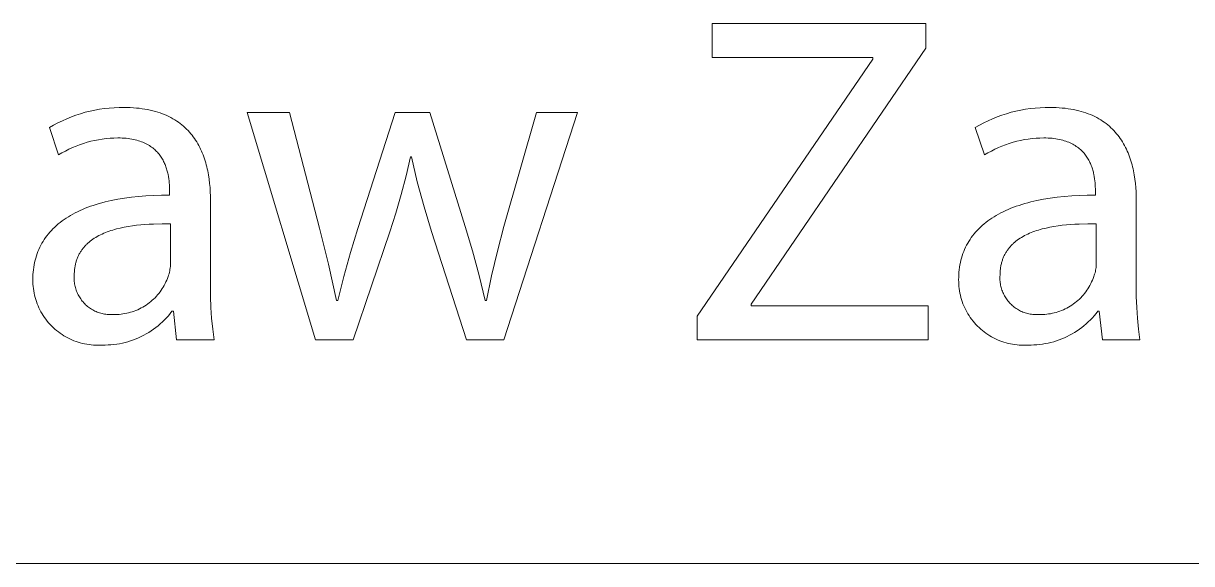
# Model space of a CAD drawing. Header units: millimetres. Extents: x -1246 to 2331, y -493 to 2006.
# Drawn here: x 1677.2 to 1766.2, y -492.9 to -451.7 of the extents above; entities that cross this region are included whole.
import ezdxf

# ---------------------------------------------------------------- set-up
doc = ezdxf.new("R2010")
doc.units = ezdxf.units.MM
doc.header["$MEASUREMENT"] = 0
doc.layers.add('Domyślny', color=7, linetype='Continuous', true_color=0x000000)

msp = doc.modelspace()

# ---------------------------------------------------------------- linework, layer by layer
at = {"layer": 'Domyślny', "color": 18, "lineweight": 15, "true_color": 0x000000}
for p, q in [((1729.688, -454.296), (1729.688, -451.687)), ((1729.688, -451.687), (1745.983, -451.687)), ((1745.983, -451.687), (1745.983, -453.581)), ((1745.983, -453.581), (1732.666, -473.093)), ((1728.544, -473.998), (1741.933, -454.403)), ((1741.933, -454.296), (1729.688, -454.296)), ((1741.933, -454.403), (1741.933, -454.296)), ((1681.189, -458.688), (1681.543, -458.572)), ((1681.543, -458.572), (1681.901, -458.468)), ((1681.901, -458.468), (1682.262, -458.377)), ((1682.262, -458.377), (1682.627, -458.299)), ((1682.627, -458.299), (1682.993, -458.233)), ((1682.993, -458.233), (1683.362, -458.18)), ((1683.362, -458.18), (1683.733, -458.14)), ((1683.733, -458.14), (1684.104, -458.113)), ((1684.104, -458.113), (1684.477, -458.098)), ((1684.477, -458.098), (1684.849, -458.097)), ((1684.849, -458.097), (1685.095, -458.1)), ((1685.095, -458.1), (1685.335, -458.107)), ((1685.335, -458.107), (1685.569, -458.12)), ((1685.569, -458.12), (1685.797, -458.138)), ((1685.797, -458.138), (1686.02, -458.161)), ((1686.02, -458.161), (1686.237, -458.189)), ((1686.237, -458.189), (1686.449, -458.222)), ((1686.449, -458.222), (1686.655, -458.259)), ((1686.655, -458.259), (1686.856, -458.301)), ((1686.856, -458.301), (1687.051, -458.348)), ((1687.051, -458.348), (1687.242, -458.399)), ((1687.242, -458.399), (1687.427, -458.454)), ((1687.427, -458.454), (1687.607, -458.513)), ((1687.607, -458.513), (1687.782, -458.577)), ((1687.782, -458.577), (1687.952, -458.645)), ((1687.952, -458.645), (1688.117, -458.717)), ((1699.462, -475.813), (1694.232, -458.48)), ((1694.232, -458.48), (1697.461, -458.48)), ((1697.461, -458.48), (1699.748, -467.295)), ((1702.69, -467.331), (1705.513, -458.48)), ((1705.513, -458.48), (1708.158, -458.48)), ((1708.158, -458.48), (1710.85, -467.164)), ((1713.816, -467.176), (1716.294, -458.48)), ((1719.415, -458.48), (1713.816, -475.813)), ((1716.294, -458.48), (1719.415, -458.48)), ((1751.77, -458.688), (1752.125, -458.572)), ((1752.125, -458.572), (1752.484, -458.468)), ((1752.484, -458.468), (1752.846, -458.377)), ((1752.846, -458.377), (1753.211, -458.299)), ((1753.211, -458.299), (1753.579, -458.233)), ((1753.579, -458.233), (1753.948, -458.18)), ((1753.948, -458.18), (1754.319, -458.14)), ((1754.319, -458.14), (1754.692, -458.113)), ((1754.692, -458.113), (1755.065, -458.098)), ((1755.065, -458.098), (1755.438, -458.097)), ((1755.438, -458.097), (1755.683, -458.1)), ((1755.683, -458.1), (1755.922, -458.107)), ((1755.922, -458.107), (1756.156, -458.12)), ((1756.156, -458.12), (1756.384, -458.138)), ((1756.384, -458.138), (1756.606, -458.161)), ((1756.606, -458.161), (1756.823, -458.189)), ((1756.823, -458.189), (1757.034, -458.222)), ((1757.034, -458.222), (1757.24, -458.259)), ((1757.24, -458.259), (1757.44, -458.301)), ((1757.44, -458.301), (1757.635, -458.348)), ((1757.635, -458.348), (1757.825, -458.399)), ((1757.825, -458.399), (1758.01, -458.454)), ((1758.01, -458.454), (1758.19, -458.513)), ((1758.19, -458.513), (1758.364, -458.577)), ((1758.364, -458.577), (1758.534, -458.645)), ((1758.534, -458.645), (1758.699, -458.717)), ((1679.167, -459.634), (1679.49, -459.447)), ((1679.49, -459.447), (1679.819, -459.272)), ((1679.819, -459.272), (1680.153, -459.108)), ((1680.153, -459.108), (1680.494, -458.956)), ((1680.494, -458.956), (1680.839, -458.816)), ((1680.839, -458.816), (1681.189, -458.688)), ((1688.117, -458.717), (1688.277, -458.793)), ((1688.277, -458.793), (1688.432, -458.872)), ((1688.432, -458.872), (1688.583, -458.956)), ((1688.583, -458.956), (1688.729, -459.043)), ((1688.729, -459.043), (1688.87, -459.133)), ((1688.87, -459.133), (1689.007, -459.227)), ((1689.007, -459.227), (1689.139, -459.325)), ((1689.139, -459.325), (1689.267, -459.425)), ((1689.267, -459.425), (1689.39, -459.53)), ((1689.39, -459.53), (1689.509, -459.637)), ((1749.744, -459.634), (1750.067, -459.447)), ((1750.067, -459.447), (1750.397, -459.272)), ((1750.397, -459.272), (1750.733, -459.108)), ((1750.733, -459.108), (1751.074, -458.956)), ((1751.074, -458.956), (1751.42, -458.816)), ((1751.42, -458.816), (1751.77, -458.688)), ((1758.699, -458.717), (1758.859, -458.793)), ((1758.859, -458.793), (1759.014, -458.872)), ((1759.014, -458.872), (1759.164, -458.956)), ((1759.164, -458.956), (1759.31, -459.043)), ((1759.31, -459.043), (1759.451, -459.133)), ((1759.451, -459.133), (1759.587, -459.227)), ((1759.587, -459.227), (1759.719, -459.325)), ((1759.719, -459.325), (1759.847, -459.425)), ((1759.847, -459.425), (1759.97, -459.53)), ((1759.97, -459.53), (1760.089, -459.637)), ((1679.87, -461.718), (1679.167, -459.634)), ((1683.791, -460.442), (1683.494, -460.469)), ((1684.087, -460.426), (1683.791, -460.442)), ((1684.385, -460.42), (1684.087, -460.426)), ((1684.549, -460.422), (1684.385, -460.42)), ((1684.708, -460.427), (1684.549, -460.422)), ((1684.863, -460.436), (1684.708, -460.427)), ((1685.014, -460.449), (1684.863, -460.436)), ((1685.16, -460.465), (1685.014, -460.449)), ((1689.509, -459.637), (1689.624, -459.747)), ((1689.624, -459.747), (1689.735, -459.86)), ((1689.735, -459.86), (1689.841, -459.976)), ((1689.841, -459.976), (1689.944, -460.095)), ((1689.944, -460.095), (1690.042, -460.217)), ((1690.042, -460.217), (1690.137, -460.341)), ((1690.137, -460.341), (1690.227, -460.468)), ((1750.459, -461.718), (1749.744, -459.634)), ((1754.379, -460.441), (1754.083, -460.467)), ((1754.676, -460.425), (1754.379, -460.441)), ((1754.974, -460.42), (1754.676, -460.425)), ((1755.137, -460.422), (1754.974, -460.42)), ((1755.296, -460.427), (1755.137, -460.422)), ((1755.451, -460.436), (1755.296, -460.427)), ((1755.601, -460.449), (1755.451, -460.436)), ((1755.746, -460.465), (1755.601, -460.449)), ((1760.089, -459.637), (1760.203, -459.747)), ((1760.203, -459.747), (1760.314, -459.86)), ((1760.314, -459.86), (1760.42, -459.976)), ((1760.42, -459.976), (1760.523, -460.095)), ((1760.523, -460.095), (1760.621, -460.217)), ((1760.621, -460.217), (1760.715, -460.341)), ((1760.715, -460.341), (1760.806, -460.468)), ((1680.651, -461.287), (1680.385, -461.421)), ((1680.92, -461.161), (1680.651, -461.287)), ((1681.194, -461.045), (1680.92, -461.161)), ((1681.471, -460.938), (1681.194, -461.045)), ((1681.753, -460.842), (1681.471, -460.938)), ((1682.037, -460.754), (1681.753, -460.842)), ((1682.324, -460.677), (1682.037, -460.754)), ((1682.614, -460.61), (1682.324, -460.677)), ((1682.906, -460.553), (1682.614, -460.61)), ((1683.199, -460.506), (1682.906, -460.553)), ((1683.494, -460.469), (1683.199, -460.506)), ((1685.302, -460.485), (1685.16, -460.465)), ((1685.44, -460.507), (1685.302, -460.485)), ((1685.573, -460.533), (1685.44, -460.507)), ((1685.703, -460.562), (1685.573, -460.533)), ((1685.828, -460.594), (1685.703, -460.562)), ((1685.949, -460.629), (1685.828, -460.594)), ((1686.067, -460.667), (1685.949, -460.629)), ((1686.18, -460.707), (1686.067, -460.667)), ((1686.29, -460.75), (1686.18, -460.707)), ((1686.396, -460.796), (1686.29, -460.75)), ((1686.498, -460.844), (1686.396, -460.796)), ((1686.597, -460.895), (1686.498, -460.844)), ((1686.692, -460.948), (1686.597, -460.895)), ((1686.784, -461.003), (1686.692, -460.948)), ((1686.872, -461.061), (1686.784, -461.003)), ((1686.957, -461.12), (1686.872, -461.061)), ((1687.039, -461.181), (1686.957, -461.12)), ((1687.117, -461.245), (1687.039, -461.181)), ((1687.192, -461.31), (1687.117, -461.245)), ((1687.264, -461.377), (1687.192, -461.31)), ((1690.227, -460.468), (1690.314, -460.597)), ((1690.314, -460.597), (1690.397, -460.728)), ((1690.397, -460.728), (1690.477, -460.862)), ((1690.477, -460.862), (1690.552, -460.998)), ((1690.552, -460.998), (1690.624, -461.136)), ((1690.624, -461.136), (1690.693, -461.277)), ((1690.693, -461.277), (1690.758, -461.419)), ((1751.239, -461.285), (1750.974, -461.42)), ((1751.508, -461.159), (1751.239, -461.285)), ((1751.782, -461.043), (1751.508, -461.159)), ((1752.059, -460.936), (1751.782, -461.043)), ((1752.341, -460.839), (1752.059, -460.936)), ((1752.625, -460.752), (1752.341, -460.839)), ((1752.912, -460.675), (1752.625, -460.752)), ((1753.202, -460.608), (1752.912, -460.675)), ((1753.494, -460.551), (1753.202, -460.608)), ((1753.788, -460.504), (1753.494, -460.551)), ((1754.083, -460.467), (1753.788, -460.504)), ((1755.888, -460.485), (1755.746, -460.465)), ((1756.025, -460.507), (1755.888, -460.485)), ((1756.158, -460.533), (1756.025, -460.507)), ((1756.287, -460.562), (1756.158, -460.533)), ((1756.412, -460.594), (1756.287, -460.562)), ((1756.533, -460.629), (1756.412, -460.594)), ((1756.65, -460.667), (1756.533, -460.629)), ((1756.763, -460.707), (1756.65, -460.667)), ((1756.873, -460.75), (1756.763, -460.707)), ((1756.978, -460.796), (1756.873, -460.75)), ((1757.08, -460.844), (1756.978, -460.796)), ((1757.179, -460.895), (1757.08, -460.844)), ((1757.274, -460.948), (1757.179, -460.895)), ((1757.365, -461.003), (1757.274, -460.948)), ((1757.453, -461.061), (1757.365, -461.003)), ((1757.538, -461.12), (1757.453, -461.061)), ((1757.619, -461.181), (1757.538, -461.12)), ((1757.697, -461.245), (1757.619, -461.181)), ((1757.772, -461.31), (1757.697, -461.245)), ((1757.844, -461.377), (1757.772, -461.31)), ((1760.806, -460.468), (1760.892, -460.597)), ((1760.892, -460.597), (1760.975, -460.728)), ((1760.975, -460.728), (1761.054, -460.862)), ((1761.054, -460.862), (1761.13, -460.998)), ((1761.13, -460.998), (1761.202, -461.136)), ((1761.202, -461.136), (1761.271, -461.277)), ((1761.271, -461.277), (1761.336, -461.419)), ((1680.125, -461.565), (1679.87, -461.718)), ((1680.385, -461.421), (1680.125, -461.565)), ((1687.333, -461.445), (1687.264, -461.377)), ((1687.4, -461.515), (1687.333, -461.445)), ((1687.463, -461.587), (1687.4, -461.515)), ((1687.523, -461.66), (1687.463, -461.587)), ((1687.58, -461.734), (1687.523, -461.66)), ((1687.635, -461.81), (1687.58, -461.734)), ((1687.687, -461.886), (1687.635, -461.81)), ((1687.737, -461.964), (1687.687, -461.886)), ((1687.784, -462.043), (1687.737, -461.964)), ((1687.828, -462.122), (1687.784, -462.043)), ((1687.871, -462.203), (1687.828, -462.122)), ((1687.91, -462.284), (1687.871, -462.203)), ((1690.758, -461.419), (1690.82, -461.563)), ((1690.82, -461.563), (1690.879, -461.708)), ((1690.879, -461.708), (1690.934, -461.856)), ((1690.934, -461.856), (1690.986, -462.005)), ((1690.986, -462.005), (1691.035, -462.155)), ((1691.035, -462.155), (1691.08, -462.307)), ((1706.693, -461.852), (1706.361, -463.3)), ((1706.764, -461.852), (1706.693, -461.852)), ((1707.212, -463.771), (1706.764, -461.852)), ((1750.714, -461.565), (1750.459, -461.718)), ((1750.974, -461.42), (1750.714, -461.565)), ((1757.913, -461.445), (1757.844, -461.377)), ((1757.979, -461.515), (1757.913, -461.445)), ((1758.042, -461.587), (1757.979, -461.515)), ((1758.102, -461.66), (1758.042, -461.587)), ((1758.159, -461.734), (1758.102, -461.66)), ((1758.214, -461.81), (1758.159, -461.734)), ((1758.266, -461.886), (1758.214, -461.81)), ((1758.315, -461.964), (1758.266, -461.886)), ((1758.362, -462.043), (1758.315, -461.964)), ((1758.406, -462.122), (1758.362, -462.043)), ((1758.448, -462.203), (1758.406, -462.122)), ((1758.488, -462.284), (1758.448, -462.203)), ((1761.336, -461.419), (1761.397, -461.563)), ((1761.397, -461.563), (1761.456, -461.708)), ((1761.456, -461.708), (1761.511, -461.856)), ((1761.511, -461.856), (1761.563, -462.005)), ((1761.563, -462.005), (1761.612, -462.155)), ((1761.612, -462.155), (1761.657, -462.307)), ((1687.948, -462.366), (1687.91, -462.284)), ((1687.983, -462.448), (1687.948, -462.366)), ((1688.016, -462.531), (1687.983, -462.448)), ((1688.047, -462.614), (1688.016, -462.531)), ((1688.076, -462.697), (1688.047, -462.614)), ((1688.103, -462.781), (1688.076, -462.697)), ((1688.128, -462.864), (1688.103, -462.781)), ((1688.151, -462.948), (1688.128, -462.864)), ((1688.173, -463.032), (1688.151, -462.948)), ((1688.193, -463.115), (1688.173, -463.032)), ((1688.211, -463.199), (1688.193, -463.115)), ((1691.08, -462.307), (1691.123, -462.46)), ((1691.123, -462.46), (1691.163, -462.615)), ((1691.163, -462.615), (1691.2, -462.77)), ((1691.2, -462.77), (1691.234, -462.927)), ((1691.234, -462.927), (1691.265, -463.085)), ((1691.265, -463.085), (1691.294, -463.243)), ((1758.525, -462.366), (1758.488, -462.284)), ((1758.561, -462.448), (1758.525, -462.366)), ((1758.594, -462.531), (1758.561, -462.448)), ((1758.625, -462.614), (1758.594, -462.531)), ((1758.653, -462.697), (1758.625, -462.614)), ((1758.68, -462.781), (1758.653, -462.697)), ((1758.705, -462.864), (1758.68, -462.781)), ((1758.729, -462.948), (1758.705, -462.864)), ((1758.75, -463.032), (1758.729, -462.948)), ((1758.77, -463.115), (1758.75, -463.032)), ((1758.788, -463.199), (1758.77, -463.115)), ((1761.657, -462.307), (1761.7, -462.46)), ((1761.7, -462.46), (1761.74, -462.615)), ((1761.74, -462.615), (1761.777, -462.77)), ((1761.777, -462.77), (1761.811, -462.927)), ((1761.811, -462.927), (1761.842, -463.085)), ((1761.842, -463.085), (1761.871, -463.243)), ((1688.242, -463.365), (1688.211, -463.199)), ((1688.268, -463.528), (1688.242, -463.365)), ((1688.288, -463.69), (1688.268, -463.528)), ((1688.304, -463.848), (1688.288, -463.69)), ((1688.315, -464.002), (1688.304, -463.848)), ((1688.322, -464.152), (1688.315, -464.002)), ((1691.294, -463.243), (1691.343, -463.563)), ((1691.343, -463.563), (1691.382, -463.885)), ((1691.382, -463.885), (1691.412, -464.209)), ((1706.361, -463.3), (1705.988, -464.739)), ((1707.724, -465.673), (1707.212, -463.771)), ((1758.819, -463.365), (1758.788, -463.199)), ((1758.845, -463.528), (1758.819, -463.365)), ((1758.865, -463.69), (1758.845, -463.528)), ((1758.881, -463.848), (1758.865, -463.69)), ((1758.892, -464.002), (1758.881, -463.848)), ((1758.899, -464.152), (1758.892, -464.002)), ((1761.871, -463.243), (1761.92, -463.563)), ((1761.92, -463.563), (1761.959, -463.885)), ((1761.959, -463.885), (1761.989, -464.209)), ((1685.414, -464.936), (1685.961, -464.878)), ((1685.961, -464.878), (1686.526, -464.833)), ((1686.526, -464.833), (1687.109, -464.802)), ((1687.109, -464.802), (1687.71, -464.784)), ((1687.71, -464.784), (1688.328, -464.78)), ((1688.326, -464.296), (1688.322, -464.152)), ((1688.328, -464.434), (1688.326, -464.296)), ((1688.328, -464.78), (1688.328, -464.434)), ((1691.412, -464.209), (1691.433, -464.534)), ((1691.433, -464.534), (1691.445, -464.859)), ((1691.445, -464.859), (1691.449, -465.185)), ((1705.988, -464.739), (1705.574, -466.166)), ((1755.987, -464.936), (1756.535, -464.878)), ((1756.535, -464.878), (1757.101, -464.833)), ((1757.101, -464.833), (1757.684, -464.802)), ((1757.684, -464.802), (1758.286, -464.784)), ((1758.286, -464.784), (1758.905, -464.78)), ((1758.903, -464.296), (1758.899, -464.152)), ((1758.905, -464.434), (1758.903, -464.296)), ((1758.905, -464.78), (1758.905, -464.434)), ((1761.989, -464.209), (1762.01, -464.534)), ((1762.01, -464.534), (1762.022, -464.859)), ((1762.022, -464.859), (1762.025, -465.185)), ((1681.693, -465.867), (1681.891, -465.785)), ((1681.891, -465.785), (1682.093, -465.706)), ((1682.093, -465.706), (1682.3, -465.63)), ((1682.3, -465.63), (1682.512, -465.557)), ((1682.512, -465.557), (1682.728, -465.488)), ((1682.728, -465.488), (1682.949, -465.422)), ((1682.949, -465.422), (1683.175, -465.358)), ((1683.175, -465.358), (1683.405, -465.299)), ((1683.405, -465.299), (1683.88, -465.189)), ((1683.88, -465.189), (1684.373, -465.091)), ((1684.373, -465.091), (1684.884, -465.007)), ((1684.884, -465.007), (1685.414, -464.936)), ((1691.449, -465.185), (1691.449, -471.677)), ((1708.301, -467.557), (1707.724, -465.673)), ((1752.265, -465.867), (1752.463, -465.785)), ((1752.463, -465.785), (1752.665, -465.706)), ((1752.665, -465.706), (1752.872, -465.63)), ((1752.872, -465.63), (1753.083, -465.557)), ((1753.083, -465.557), (1753.3, -465.488)), ((1753.3, -465.488), (1753.521, -465.422)), ((1753.521, -465.422), (1753.746, -465.358)), ((1753.746, -465.358), (1753.977, -465.299)), ((1753.977, -465.299), (1754.452, -465.189)), ((1754.452, -465.189), (1754.945, -465.091)), ((1754.945, -465.091), (1755.457, -465.007)), ((1755.457, -465.007), (1755.987, -464.936)), ((1762.025, -465.185), (1762.025, -471.677)), ((1680.134, -466.746), (1680.288, -466.636)), ((1680.288, -466.636), (1680.447, -466.529)), ((1680.447, -466.529), (1680.61, -466.425)), ((1680.61, -466.425), (1680.779, -466.324)), ((1680.779, -466.324), (1680.952, -466.226)), ((1680.952, -466.226), (1681.13, -466.132)), ((1681.13, -466.132), (1681.313, -466.04)), ((1681.313, -466.04), (1681.501, -465.952)), ((1681.501, -465.952), (1681.693, -465.867)), ((1705.574, -466.166), (1705.12, -467.581)), ((1750.707, -466.746), (1750.861, -466.636)), ((1750.861, -466.636), (1751.019, -466.529)), ((1751.019, -466.529), (1751.182, -466.425)), ((1751.182, -466.425), (1751.351, -466.324)), ((1751.351, -466.324), (1751.524, -466.226)), ((1751.524, -466.226), (1751.702, -466.132)), ((1751.702, -466.132), (1751.885, -466.04)), ((1751.885, -466.04), (1752.073, -465.952)), ((1752.073, -465.952), (1752.265, -465.867)), ((1679.198, -467.601), (1679.317, -467.469)), ((1679.317, -467.469), (1679.44, -467.341)), ((1679.44, -467.341), (1679.569, -467.216)), ((1679.569, -467.216), (1679.703, -467.094)), ((1679.703, -467.094), (1679.842, -466.975)), ((1679.842, -466.975), (1679.986, -466.859)), ((1679.986, -466.859), (1680.134, -466.746)), ((1683.712, -467.533), (1683.577, -467.582)), ((1683.85, -467.486), (1683.712, -467.533)), ((1683.99, -467.442), (1683.85, -467.486)), ((1684.132, -467.4), (1683.99, -467.442)), ((1684.276, -467.36), (1684.132, -467.4)), ((1684.57, -467.287), (1684.276, -467.36)), ((1684.87, -467.223), (1684.57, -467.287)), ((1685.177, -467.167), (1684.87, -467.223)), ((1685.489, -467.119), (1685.177, -467.167)), ((1685.805, -467.078), (1685.489, -467.119)), ((1686.125, -467.044), (1685.805, -467.078)), ((1686.448, -467.017), (1686.125, -467.044)), ((1686.773, -466.996), (1686.448, -467.017)), ((1687.099, -466.981), (1686.773, -466.996)), ((1687.751, -466.966), (1687.099, -466.981)), ((1688.399, -466.971), (1687.751, -466.966)), ((1688.399, -469.985), (1688.399, -466.971)), ((1699.748, -467.295), (1700.444, -470.042)), ((1702.132, -469.145), (1702.69, -467.331)), ((1710.957, -475.813), (1708.301, -467.557)), ((1710.85, -467.164), (1711.417, -469.032)), ((1713.314, -469.04), (1713.816, -467.176)), ((1749.772, -467.601), (1749.891, -467.469)), ((1749.891, -467.469), (1750.014, -467.341)), ((1750.014, -467.341), (1750.143, -467.216)), ((1750.143, -467.216), (1750.276, -467.094)), ((1750.276, -467.094), (1750.415, -466.975)), ((1750.415, -466.975), (1750.559, -466.859)), ((1750.559, -466.859), (1750.707, -466.746)), ((1754.284, -467.533), (1754.149, -467.582)), ((1754.422, -467.486), (1754.284, -467.533)), ((1754.562, -467.442), (1754.422, -467.486)), ((1754.704, -467.4), (1754.562, -467.442)), ((1754.848, -467.36), (1754.704, -467.4)), ((1755.141, -467.287), (1754.848, -467.36)), ((1755.442, -467.223), (1755.141, -467.287)), ((1755.749, -467.167), (1755.442, -467.223)), ((1756.061, -467.119), (1755.749, -467.167)), ((1756.377, -467.078), (1756.061, -467.119)), ((1756.697, -467.044), (1756.377, -467.078)), ((1757.02, -467.017), (1756.697, -467.044)), ((1757.346, -466.996), (1757.02, -467.017)), ((1757.672, -466.981), (1757.346, -466.996)), ((1758.326, -466.966), (1757.672, -466.981)), ((1758.976, -466.971), (1758.326, -466.966)), ((1758.976, -469.985), (1758.976, -466.971)), ((1678.511, -468.602), (1678.593, -468.45)), ((1678.593, -468.45), (1678.681, -468.301)), ((1678.681, -468.301), (1678.774, -468.155)), ((1678.774, -468.155), (1678.873, -468.012)), ((1678.873, -468.012), (1678.976, -467.872)), ((1678.976, -467.872), (1679.085, -467.735)), ((1679.085, -467.735), (1679.198, -467.601)), ((1682.072, -468.464), (1682.025, -468.508)), ((1682.12, -468.421), (1682.072, -468.464)), ((1682.168, -468.379), (1682.12, -468.421)), ((1682.218, -468.338), (1682.168, -468.379)), ((1682.268, -468.297), (1682.218, -468.338)), ((1682.372, -468.218), (1682.268, -468.297)), ((1682.478, -468.142), (1682.372, -468.218)), ((1682.589, -468.069), (1682.478, -468.142)), ((1682.702, -467.999), (1682.589, -468.069)), ((1682.818, -467.931), (1682.702, -467.999)), ((1682.938, -467.866), (1682.818, -467.931)), ((1683.06, -467.804), (1682.938, -467.866)), ((1683.185, -467.745), (1683.06, -467.804)), ((1683.313, -467.688), (1683.185, -467.745)), ((1683.444, -467.634), (1683.313, -467.688)), ((1683.577, -467.582), (1683.444, -467.634)), ((1705.12, -467.581), (1702.321, -475.813)), ((1749.086, -468.602), (1749.169, -468.45)), ((1749.169, -468.45), (1749.256, -468.301)), ((1749.256, -468.301), (1749.349, -468.155)), ((1749.349, -468.155), (1749.447, -468.012)), ((1749.447, -468.012), (1749.55, -467.872)), ((1749.55, -467.872), (1749.659, -467.735)), ((1749.659, -467.735), (1749.772, -467.601)), ((1752.647, -468.464), (1752.6, -468.508)), ((1752.694, -468.421), (1752.647, -468.464)), ((1752.743, -468.379), (1752.694, -468.421)), ((1752.792, -468.338), (1752.743, -468.379)), ((1752.842, -468.297), (1752.792, -468.338)), ((1752.946, -468.218), (1752.842, -468.297)), ((1753.052, -468.142), (1752.946, -468.218)), ((1753.162, -468.069), (1753.052, -468.142)), ((1753.275, -467.999), (1753.162, -468.069)), ((1753.391, -467.931), (1753.275, -467.999)), ((1753.511, -467.866), (1753.391, -467.931)), ((1753.633, -467.804), (1753.511, -467.866)), ((1753.758, -467.745), (1753.633, -467.804)), ((1753.886, -467.688), (1753.758, -467.745)), ((1754.016, -467.634), (1753.886, -467.688)), ((1754.149, -467.582), (1754.016, -467.634)), ((1678.175, -469.404), (1678.232, -469.238)), ((1678.232, -469.238), (1678.294, -469.075)), ((1678.294, -469.075), (1678.361, -468.914)), ((1678.361, -468.914), (1678.433, -468.756)), ((1678.433, -468.756), (1678.511, -468.602)), ((1681.414, -469.317), (1681.385, -469.375)), ((1681.444, -469.26), (1681.414, -469.317)), ((1681.476, -469.204), (1681.444, -469.26)), ((1681.508, -469.149), (1681.476, -469.204)), ((1681.542, -469.095), (1681.508, -469.149)), ((1681.576, -469.041), (1681.542, -469.095)), ((1681.612, -468.989), (1681.576, -469.041)), ((1681.649, -468.937), (1681.612, -468.989)), ((1681.687, -468.886), (1681.649, -468.937)), ((1681.725, -468.836), (1681.687, -468.886)), ((1681.765, -468.787), (1681.725, -468.836)), ((1681.806, -468.738), (1681.765, -468.787)), ((1681.848, -468.69), (1681.806, -468.738)), ((1681.891, -468.644), (1681.848, -468.69)), ((1681.935, -468.598), (1681.891, -468.644)), ((1681.98, -468.552), (1681.935, -468.598)), ((1682.025, -468.508), (1681.98, -468.552)), ((1701.62, -470.972), (1702.132, -469.145)), ((1711.417, -469.032), (1711.934, -470.915)), ((1712.874, -470.919), (1713.314, -469.04)), ((1748.752, -469.404), (1748.808, -469.238)), ((1748.808, -469.238), (1748.87, -469.075)), ((1748.87, -469.075), (1748.937, -468.914)), ((1748.937, -468.914), (1749.009, -468.756)), ((1749.009, -468.756), (1749.086, -468.602)), ((1751.99, -469.317), (1751.961, -469.375)), ((1752.02, -469.26), (1751.99, -469.317)), ((1752.052, -469.204), (1752.02, -469.26)), ((1752.084, -469.149), (1752.052, -469.204)), ((1752.117, -469.095), (1752.084, -469.149)), ((1752.152, -469.041), (1752.117, -469.095)), ((1752.187, -468.989), (1752.152, -469.041)), ((1752.224, -468.937), (1752.187, -468.989)), ((1752.262, -468.886), (1752.224, -468.937)), ((1752.301, -468.836), (1752.262, -468.886)), ((1752.34, -468.787), (1752.301, -468.836)), ((1752.381, -468.738), (1752.34, -468.787)), ((1752.423, -468.69), (1752.381, -468.738)), ((1752.466, -468.644), (1752.423, -468.69)), ((1752.51, -468.598), (1752.466, -468.644)), ((1752.554, -468.552), (1752.51, -468.598)), ((1752.6, -468.508), (1752.554, -468.552)), ((1677.973, -470.279), (1678.003, -470.098)), ((1678.003, -470.098), (1678.038, -469.921)), ((1678.038, -469.921), (1678.078, -469.746)), ((1678.078, -469.746), (1678.124, -469.574)), ((1678.124, -469.574), (1678.175, -469.404)), ((1681.118, -470.208), (1681.106, -470.278)), ((1681.131, -470.138), (1681.118, -470.208)), ((1681.145, -470.069), (1681.131, -470.138)), ((1681.161, -470.002), (1681.145, -470.069)), ((1681.178, -469.935), (1681.161, -470.002)), ((1681.196, -469.869), (1681.178, -469.935)), ((1681.215, -469.804), (1681.196, -469.869)), ((1681.236, -469.74), (1681.215, -469.804)), ((1681.258, -469.677), (1681.236, -469.74)), ((1681.281, -469.615), (1681.258, -469.677)), ((1681.305, -469.553), (1681.281, -469.615)), ((1681.331, -469.493), (1681.305, -469.553)), ((1681.357, -469.433), (1681.331, -469.493)), ((1681.385, -469.375), (1681.357, -469.433)), ((1688.374, -470.324), (1688.386, -470.212)), ((1688.386, -470.212), (1688.394, -470.098)), ((1688.394, -470.098), (1688.399, -469.985)), ((1700.444, -470.042), (1701.046, -472.811)), ((1748.549, -470.279), (1748.579, -470.098)), ((1748.579, -470.098), (1748.614, -469.921)), ((1748.614, -469.921), (1748.655, -469.746)), ((1748.655, -469.746), (1748.701, -469.574)), ((1748.701, -469.574), (1748.752, -469.404)), ((1751.694, -470.208), (1751.683, -470.278)), ((1751.707, -470.138), (1751.694, -470.208)), ((1751.722, -470.069), (1751.707, -470.138)), ((1751.737, -470.002), (1751.722, -470.069)), ((1751.754, -469.935), (1751.737, -470.002)), ((1751.772, -469.869), (1751.754, -469.935)), ((1751.792, -469.804), (1751.772, -469.869)), ((1751.812, -469.74), (1751.792, -469.804)), ((1751.834, -469.677), (1751.812, -469.74)), ((1751.857, -469.615), (1751.834, -469.677)), ((1751.881, -469.553), (1751.857, -469.615)), ((1751.907, -469.493), (1751.881, -469.553)), ((1751.933, -469.433), (1751.907, -469.493)), ((1751.961, -469.375), (1751.933, -469.433)), ((1758.954, -470.291), (1758.965, -470.19)), ((1758.965, -470.19), (1758.972, -470.087)), ((1758.972, -470.087), (1758.976, -469.985)), ((1677.905, -471.224), (1677.907, -471.029)), ((1677.907, -471.029), (1677.915, -470.838)), ((1677.915, -470.838), (1677.929, -470.649)), ((1677.929, -470.649), (1677.948, -470.462)), ((1677.948, -470.462), (1677.973, -470.279)), ((1681.055, -470.974), (1681.053, -471.07)), ((1681.053, -471.07), (1681.053, -471.166)), ((1681.061, -470.879), (1681.055, -470.974)), ((1681.062, -470.8), (1681.061, -470.879)), ((1681.064, -470.723), (1681.062, -470.8)), ((1681.068, -470.646), (1681.064, -470.723)), ((1681.073, -470.571), (1681.068, -470.646)), ((1681.079, -470.496), (1681.073, -470.571)), ((1681.087, -470.423), (1681.079, -470.496)), ((1681.096, -470.35), (1681.087, -470.423)), ((1681.106, -470.278), (1681.096, -470.35)), ((1688.114, -471.26), (1688.17, -471.124)), ((1688.17, -471.124), (1688.22, -470.986)), ((1688.22, -470.986), (1688.255, -470.878)), ((1688.255, -470.878), (1688.286, -470.769)), ((1688.286, -470.769), (1688.314, -470.659)), ((1688.314, -470.659), (1688.338, -470.548)), ((1688.338, -470.548), (1688.357, -470.436)), ((1688.357, -470.436), (1688.374, -470.324)), ((1701.153, -472.811), (1701.62, -470.972)), ((1711.934, -470.915), (1712.398, -472.811)), ((1712.494, -472.811), (1712.874, -470.919)), ((1748.481, -471.224), (1748.484, -471.029)), ((1748.484, -471.029), (1748.492, -470.838)), ((1748.492, -470.838), (1748.506, -470.649)), ((1748.506, -470.649), (1748.525, -470.462)), ((1748.525, -470.462), (1748.549, -470.279)), ((1751.632, -470.974), (1751.629, -471.07)), ((1751.629, -471.07), (1751.63, -471.166)), ((1751.638, -470.879), (1751.632, -470.974)), ((1751.639, -470.8), (1751.638, -470.879)), ((1751.641, -470.723), (1751.639, -470.8)), ((1751.645, -470.646), (1751.641, -470.723)), ((1751.649, -470.571), (1751.645, -470.646)), ((1751.656, -470.496), (1751.649, -470.571)), ((1751.663, -470.423), (1751.656, -470.496)), ((1751.672, -470.35), (1751.663, -470.423)), ((1751.683, -470.278), (1751.672, -470.35)), ((1758.68, -471.261), (1758.735, -471.124)), ((1758.735, -471.124), (1758.785, -470.986)), ((1758.785, -470.986), (1758.82, -470.889)), ((1758.82, -470.889), (1758.85, -470.792)), ((1758.85, -470.792), (1758.878, -470.693)), ((1758.878, -470.693), (1758.902, -470.594)), ((1758.902, -470.594), (1758.923, -470.494)), ((1758.923, -470.494), (1758.94, -470.393)), ((1758.94, -470.393), (1758.954, -470.291)), ((1677.906, -471.394), (1677.905, -471.224)), ((1677.913, -471.564), (1677.906, -471.394)), ((1677.926, -471.734), (1677.913, -471.564)), ((1677.944, -471.903), (1677.926, -471.734)), ((1677.969, -472.072), (1677.944, -471.903)), ((1681.053, -471.166), (1681.057, -471.262)), ((1681.057, -471.262), (1681.064, -471.358)), ((1681.064, -471.358), (1681.075, -471.453)), ((1681.075, -471.453), (1681.088, -471.549)), ((1681.088, -471.549), (1681.105, -471.643)), ((1681.105, -471.643), (1681.126, -471.737)), ((1681.126, -471.737), (1681.149, -471.83)), ((1681.149, -471.83), (1681.176, -471.922)), ((1681.176, -471.922), (1681.206, -472.013)), ((1681.206, -472.013), (1681.239, -472.104)), ((1687.688, -472.03), (1687.77, -471.908)), ((1687.77, -471.908), (1687.848, -471.783)), ((1687.848, -471.783), (1687.921, -471.656)), ((1687.921, -471.656), (1687.99, -471.526)), ((1687.99, -471.526), (1688.054, -471.394)), ((1688.054, -471.394), (1688.114, -471.26)), ((1691.449, -471.677), (1691.449, -472.506)), ((1748.483, -471.394), (1748.481, -471.224)), ((1748.49, -471.564), (1748.483, -471.394)), ((1748.502, -471.734), (1748.49, -471.564)), ((1748.521, -471.903), (1748.502, -471.734)), ((1748.546, -472.072), (1748.521, -471.903)), ((1751.63, -471.166), (1751.633, -471.261)), ((1751.633, -471.261), (1751.64, -471.357)), ((1751.64, -471.357), (1751.651, -471.452)), ((1751.651, -471.452), (1751.664, -471.547)), ((1751.664, -471.547), (1751.681, -471.641)), ((1751.681, -471.641), (1751.701, -471.735)), ((1751.701, -471.735), (1751.725, -471.828)), ((1751.725, -471.828), (1751.751, -471.92)), ((1751.751, -471.92), (1751.781, -472.011)), ((1751.781, -472.011), (1751.814, -472.101)), ((1758.256, -472.033), (1758.338, -471.91)), ((1758.338, -471.91), (1758.415, -471.785)), ((1758.415, -471.785), (1758.488, -471.658)), ((1758.488, -471.658), (1758.557, -471.527)), ((1758.557, -471.527), (1758.621, -471.395)), ((1758.621, -471.395), (1758.68, -471.261)), ((1762.025, -471.677), (1762.027, -472.506)), ((1677.999, -472.24), (1677.969, -472.072)), ((1678.035, -472.406), (1677.999, -472.24)), ((1678.077, -472.571), (1678.035, -472.406)), ((1678.125, -472.734), (1678.077, -472.571)), ((1678.178, -472.896), (1678.125, -472.734)), ((1678.236, -473.056), (1678.178, -472.896)), ((1681.239, -472.104), (1681.275, -472.193)), ((1681.275, -472.193), (1681.314, -472.28)), ((1681.314, -472.28), (1681.356, -472.367)), ((1681.356, -472.367), (1681.401, -472.451)), ((1681.401, -472.451), (1681.449, -472.534)), ((1681.449, -472.534), (1681.5, -472.616)), ((1681.5, -472.616), (1681.553, -472.696)), ((1681.553, -472.696), (1681.61, -472.773)), ((1681.61, -472.773), (1681.669, -472.849)), ((1681.669, -472.849), (1681.73, -472.923)), ((1686.78, -472.984), (1686.894, -472.893)), ((1686.894, -472.893), (1687.006, -472.797)), ((1687.006, -472.797), (1687.114, -472.698)), ((1687.114, -472.698), (1687.219, -472.595)), ((1687.219, -472.595), (1687.321, -472.489)), ((1687.321, -472.489), (1687.418, -472.379)), ((1687.418, -472.379), (1687.512, -472.266)), ((1687.512, -472.266), (1687.602, -472.149)), ((1687.602, -472.149), (1687.688, -472.03)), ((1691.449, -472.506), (1691.478, -473.335)), ((1701.046, -472.811), (1701.153, -472.811)), ((1712.398, -472.811), (1712.494, -472.811)), ((1748.576, -472.24), (1748.546, -472.072)), ((1748.612, -472.406), (1748.576, -472.24)), ((1748.654, -472.571), (1748.612, -472.406)), ((1748.701, -472.734), (1748.654, -472.571)), ((1748.754, -472.896), (1748.701, -472.734)), ((1748.813, -473.056), (1748.754, -472.896)), ((1751.814, -472.101), (1751.849, -472.19)), ((1751.849, -472.19), (1751.888, -472.277)), ((1751.888, -472.277), (1751.93, -472.364)), ((1751.93, -472.364), (1751.975, -472.448)), ((1751.975, -472.448), (1752.023, -472.531)), ((1752.023, -472.531), (1752.073, -472.613)), ((1752.073, -472.613), (1752.127, -472.692)), ((1752.127, -472.692), (1752.183, -472.77)), ((1752.183, -472.77), (1752.241, -472.846)), ((1752.241, -472.846), (1752.302, -472.919)), ((1752.302, -472.919), (1752.366, -472.991)), ((1757.348, -472.989), (1757.463, -472.897)), ((1757.463, -472.897), (1757.574, -472.801)), ((1757.574, -472.801), (1757.683, -472.702)), ((1757.683, -472.702), (1757.788, -472.599)), ((1757.788, -472.599), (1757.889, -472.492)), ((1757.889, -472.492), (1757.987, -472.382)), ((1757.987, -472.382), (1758.08, -472.269)), ((1758.08, -472.269), (1758.17, -472.152)), ((1758.17, -472.152), (1758.256, -472.033)), ((1762.027, -472.506), (1762.055, -473.335)), ((1678.3, -473.214), (1678.236, -473.056)), ((1678.37, -473.369), (1678.3, -473.214)), ((1678.445, -473.522), (1678.37, -473.369)), ((1678.525, -473.673), (1678.445, -473.522)), ((1678.61, -473.82), (1678.525, -473.673)), ((1681.73, -472.923), (1681.794, -472.994)), ((1681.794, -472.994), (1681.861, -473.064)), ((1681.861, -473.064), (1681.929, -473.131)), ((1681.929, -473.131), (1682, -473.195)), ((1682, -473.195), (1682.074, -473.257)), ((1682.074, -473.257), (1682.149, -473.317)), ((1682.149, -473.317), (1682.226, -473.374)), ((1682.226, -473.374), (1682.305, -473.428)), ((1682.305, -473.428), (1682.387, -473.48)), ((1682.387, -473.48), (1682.469, -473.528)), ((1682.469, -473.528), (1682.554, -473.574)), ((1682.554, -473.574), (1682.64, -473.617)), ((1682.64, -473.617), (1682.727, -473.656)), ((1682.727, -473.656), (1682.816, -473.693)), ((1682.816, -473.693), (1682.906, -473.727)), ((1682.906, -473.727), (1682.997, -473.758)), ((1682.997, -473.758), (1683.089, -473.785)), ((1683.089, -473.785), (1683.182, -473.809)), ((1683.182, -473.809), (1683.275, -473.83)), ((1684.917, -473.812), (1685.061, -473.783)), ((1685.061, -473.783), (1685.204, -473.75)), ((1685.204, -473.75), (1685.346, -473.711)), ((1685.346, -473.711), (1685.486, -473.668)), ((1685.486, -473.668), (1685.625, -473.62)), ((1685.625, -473.62), (1685.763, -473.567)), ((1685.763, -473.567), (1685.898, -473.51)), ((1685.898, -473.51), (1686.031, -473.448)), ((1686.031, -473.448), (1686.162, -473.381)), ((1686.162, -473.381), (1686.291, -473.311)), ((1686.291, -473.311), (1686.417, -473.235)), ((1686.417, -473.235), (1686.541, -473.156)), ((1686.541, -473.156), (1686.662, -473.072)), ((1686.662, -473.072), (1686.78, -472.984)), ((1688.372, -473.803), (1688.233, -473.971)), ((1688.506, -473.63), (1688.372, -473.803)), ((1688.625, -473.63), (1688.506, -473.63)), ((1688.864, -475.81), (1688.625, -473.63)), ((1691.478, -473.335), (1691.535, -474.163)), ((1732.666, -473.093), (1732.666, -473.212)), ((1732.666, -473.212), (1746.162, -473.212)), ((1746.162, -473.212), (1746.162, -475.809)), ((1748.877, -473.214), (1748.813, -473.056)), ((1748.947, -473.369), (1748.877, -473.214)), ((1749.021, -473.522), (1748.947, -473.369)), ((1749.101, -473.673), (1749.021, -473.522)), ((1749.187, -473.82), (1749.101, -473.673)), ((1752.366, -472.991), (1752.432, -473.06)), ((1752.432, -473.06), (1752.501, -473.127)), ((1752.501, -473.127), (1752.572, -473.192)), ((1752.572, -473.192), (1752.645, -473.254)), ((1752.645, -473.254), (1752.72, -473.313)), ((1752.72, -473.313), (1752.797, -473.37)), ((1752.797, -473.37), (1752.876, -473.425)), ((1752.876, -473.425), (1752.956, -473.476)), ((1752.956, -473.476), (1753.039, -473.525)), ((1753.039, -473.525), (1753.123, -473.571)), ((1753.123, -473.571), (1753.209, -473.613)), ((1753.209, -473.613), (1753.296, -473.653)), ((1753.296, -473.653), (1753.384, -473.69)), ((1753.384, -473.69), (1753.474, -473.724)), ((1753.474, -473.724), (1753.564, -473.755)), ((1753.564, -473.755), (1753.656, -473.782)), ((1753.656, -473.782), (1753.749, -473.807)), ((1753.749, -473.807), (1753.842, -473.828)), ((1755.483, -473.815), (1755.627, -473.787)), ((1755.627, -473.787), (1755.77, -473.753)), ((1755.77, -473.753), (1755.913, -473.715)), ((1755.913, -473.715), (1756.053, -473.672)), ((1756.053, -473.672), (1756.192, -473.624)), ((1756.192, -473.624), (1756.33, -473.572)), ((1756.33, -473.572), (1756.465, -473.514)), ((1756.465, -473.514), (1756.599, -473.452)), ((1756.599, -473.452), (1756.73, -473.386)), ((1756.73, -473.386), (1756.859, -473.315)), ((1756.859, -473.315), (1756.985, -473.24)), ((1756.985, -473.24), (1757.109, -473.16)), ((1757.109, -473.16), (1757.23, -473.077)), ((1757.23, -473.077), (1757.348, -472.989)), ((1758.96, -473.803), (1758.82, -473.971)), ((1759.095, -473.63), (1758.96, -473.803)), ((1759.19, -473.63), (1759.095, -473.63)), ((1759.441, -475.81), (1759.19, -473.63)), ((1762.055, -473.335), (1762.109, -474.163)), ((1678.7, -473.964), (1678.61, -473.82)), ((1678.795, -474.106), (1678.7, -473.964)), ((1678.895, -474.244), (1678.795, -474.106)), ((1679, -474.378), (1678.895, -474.244)), ((1679.109, -474.509), (1679, -474.378)), ((1679.222, -474.635), (1679.109, -474.509)), ((1679.34, -474.758), (1679.222, -474.635)), ((1683.275, -473.83), (1683.37, -473.848)), ((1683.37, -473.848), (1683.465, -473.862)), ((1683.465, -473.862), (1683.56, -473.874)), ((1683.56, -473.874), (1683.656, -473.882)), ((1683.656, -473.882), (1683.751, -473.886)), ((1683.751, -473.886), (1683.847, -473.888)), ((1683.847, -473.888), (1683.943, -473.886)), ((1683.943, -473.886), (1684.039, -473.88)), ((1684.039, -473.88), (1684.186, -473.882)), ((1684.186, -473.882), (1684.333, -473.878)), ((1684.333, -473.878), (1684.48, -473.869)), ((1684.48, -473.869), (1684.626, -473.855)), ((1684.626, -473.855), (1684.772, -473.836)), ((1684.772, -473.836), (1684.917, -473.812)), ((1687.619, -474.594), (1687.453, -474.736)), ((1687.781, -474.446), (1687.619, -474.594)), ((1687.937, -474.293), (1687.781, -474.446)), ((1688.087, -474.135), (1687.937, -474.293)), ((1688.233, -473.971), (1688.087, -474.135)), ((1691.535, -474.163), (1691.621, -474.988)), ((1728.544, -475.809), (1728.544, -473.998)), ((1749.277, -473.964), (1749.187, -473.82)), ((1749.372, -474.106), (1749.277, -473.964)), ((1749.472, -474.244), (1749.372, -474.106)), ((1749.576, -474.378), (1749.472, -474.244)), ((1749.686, -474.509), (1749.576, -474.378)), ((1749.799, -474.635), (1749.686, -474.509)), ((1749.917, -474.758), (1749.799, -474.635)), ((1753.842, -473.828), (1753.936, -473.846)), ((1753.936, -473.846), (1754.031, -473.861)), ((1754.031, -473.861), (1754.126, -473.872)), ((1754.126, -473.872), (1754.221, -473.881)), ((1754.221, -473.881), (1754.317, -473.885)), ((1754.317, -473.885), (1754.413, -473.887)), ((1754.413, -473.887), (1754.509, -473.885)), ((1754.509, -473.885), (1754.604, -473.88)), ((1754.604, -473.88), (1754.751, -473.882)), ((1754.751, -473.882), (1754.898, -473.879)), ((1754.898, -473.879), (1755.045, -473.87)), ((1755.045, -473.87), (1755.192, -473.857)), ((1755.192, -473.857), (1755.338, -473.838)), ((1755.338, -473.838), (1755.483, -473.815)), ((1758.203, -474.591), (1758.037, -474.733)), ((1758.365, -474.444), (1758.203, -474.591)), ((1758.522, -474.291), (1758.365, -474.444)), ((1758.674, -474.134), (1758.522, -474.291)), ((1758.82, -473.971), (1758.674, -474.134)), ((1762.109, -474.163), (1762.191, -474.988)), ((1679.462, -474.877), (1679.34, -474.758)), ((1679.588, -474.991), (1679.462, -474.877)), ((1679.718, -475.101), (1679.588, -474.991)), ((1679.852, -475.207), (1679.718, -475.101)), ((1679.989, -475.308), (1679.852, -475.207)), ((1680.13, -475.404), (1679.989, -475.308)), ((1680.274, -475.495), (1680.13, -475.404)), ((1680.421, -475.581), (1680.274, -475.495)), ((1680.57, -475.662), (1680.421, -475.581)), ((1686.169, -475.561), (1685.97, -475.653)), ((1686.364, -475.462), (1686.169, -475.561)), ((1686.555, -475.357), (1686.364, -475.462)), ((1686.743, -475.245), (1686.555, -475.357)), ((1686.927, -475.127), (1686.743, -475.245)), ((1687.107, -475.003), (1686.927, -475.127)), ((1687.282, -474.872), (1687.107, -475.003)), ((1687.453, -474.736), (1687.282, -474.872)), ((1691.621, -474.988), (1691.735, -475.81)), ((1750.039, -474.877), (1749.917, -474.758)), ((1750.165, -474.991), (1750.039, -474.877)), ((1750.295, -475.101), (1750.165, -474.991)), ((1750.429, -475.207), (1750.295, -475.101)), ((1750.566, -475.308), (1750.429, -475.207)), ((1750.707, -475.404), (1750.566, -475.308)), ((1750.851, -475.495), (1750.707, -475.404)), ((1750.998, -475.581), (1750.851, -475.495)), ((1751.147, -475.662), (1750.998, -475.581)), ((1756.749, -475.557), (1756.55, -475.649)), ((1756.944, -475.459), (1756.749, -475.557)), ((1757.136, -475.353), (1756.944, -475.459)), ((1757.324, -475.242), (1757.136, -475.353)), ((1757.509, -475.124), (1757.324, -475.242)), ((1757.689, -474.999), (1757.509, -475.124)), ((1757.865, -474.869), (1757.689, -474.999)), ((1758.037, -474.733), (1757.865, -474.869)), ((1762.191, -474.988), (1762.299, -475.81)), ((1680.723, -475.738), (1680.57, -475.662)), ((1680.878, -475.808), (1680.723, -475.738)), ((1681.035, -475.873), (1680.878, -475.808)), ((1681.195, -475.933), (1681.035, -475.873)), ((1681.356, -475.987), (1681.195, -475.933)), ((1681.519, -476.035), (1681.356, -475.987)), ((1681.684, -476.078), (1681.519, -476.035)), ((1681.85, -476.115), (1681.684, -476.078)), ((1682.018, -476.147), (1681.85, -476.115)), ((1682.186, -476.172), (1682.018, -476.147)), ((1682.355, -476.192), (1682.186, -476.172)), ((1682.525, -476.206), (1682.355, -476.192)), ((1682.695, -476.214), (1682.525, -476.206)), ((1682.865, -476.216), (1682.695, -476.214)), ((1683.035, -476.213), (1682.865, -476.216)), ((1683.205, -476.203), (1683.035, -476.213)), ((1683.424, -476.205), (1683.205, -476.203)), ((1683.643, -476.199), (1683.424, -476.205)), ((1683.861, -476.186), (1683.643, -476.199)), ((1684.079, -476.166), (1683.861, -476.186)), ((1684.295, -476.138), (1684.079, -476.166)), ((1684.511, -476.102), (1684.295, -476.138)), ((1684.726, -476.06), (1684.511, -476.102)), ((1684.938, -476.01), (1684.726, -476.06)), ((1685.149, -475.953), (1684.938, -476.01)), ((1685.358, -475.888), (1685.149, -475.953)), ((1685.565, -475.817), (1685.358, -475.888)), ((1685.769, -475.739), (1685.565, -475.817)), ((1685.97, -475.653), (1685.769, -475.739)), ((1691.735, -475.81), (1688.864, -475.81)), ((1702.321, -475.813), (1699.462, -475.813)), ((1713.816, -475.813), (1710.957, -475.813)), ((1746.162, -475.809), (1728.544, -475.809)), ((1751.3, -475.738), (1751.147, -475.662)), ((1751.455, -475.808), (1751.3, -475.738)), ((1751.612, -475.873), (1751.455, -475.808)), ((1751.772, -475.933), (1751.612, -475.873)), ((1751.933, -475.987), (1751.772, -475.933)), ((1752.096, -476.035), (1751.933, -475.987)), ((1752.261, -476.078), (1752.096, -476.035)), ((1752.427, -476.115), (1752.261, -476.078)), ((1752.595, -476.147), (1752.427, -476.115)), ((1752.763, -476.172), (1752.595, -476.147)), ((1752.932, -476.192), (1752.763, -476.172)), ((1753.102, -476.206), (1752.932, -476.192)), ((1753.272, -476.214), (1753.102, -476.206)), ((1753.442, -476.216), (1753.272, -476.214)), ((1753.612, -476.213), (1753.442, -476.216)), ((1753.782, -476.203), (1753.612, -476.213)), ((1754.001, -476.204), (1753.782, -476.203)), ((1754.22, -476.198), (1754.001, -476.204)), ((1754.438, -476.185), (1754.22, -476.198)), ((1754.656, -476.164), (1754.438, -476.185)), ((1754.873, -476.135), (1754.656, -476.164)), ((1755.089, -476.1), (1754.873, -476.135)), ((1755.304, -476.057), (1755.089, -476.1)), ((1755.517, -476.006), (1755.304, -476.057)), ((1755.728, -475.949), (1755.517, -476.006)), ((1755.938, -475.885), (1755.728, -475.949)), ((1756.144, -475.813), (1755.938, -475.885)), ((1756.349, -475.735), (1756.144, -475.813)), ((1756.55, -475.649), (1756.349, -475.735)), ((1762.299, -475.81), (1759.441, -475.81)), ((2327.489, -492.867), (-1246.359, -492.867)), ((2327.489, -492.867), (979.014, -492.867))]:
    msp.add_line(p, q, dxfattribs=at)

doc.saveas('drawing.dxf')
